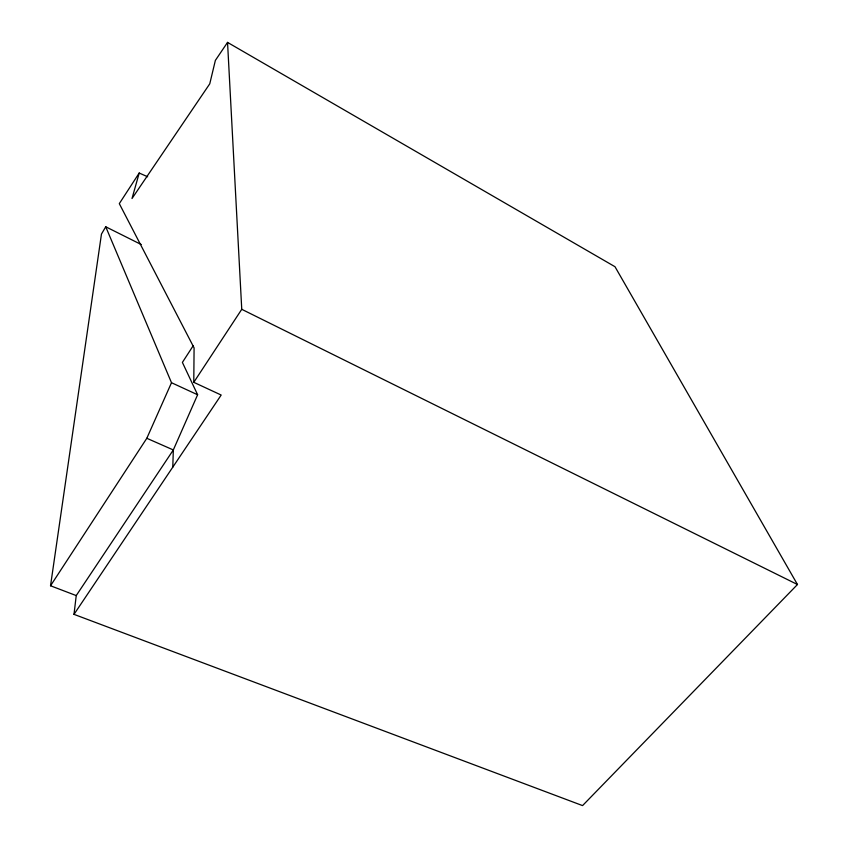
<?xml version="1.0" encoding="UTF-8"?>
<svg xmlns="http://www.w3.org/2000/svg" width="848" height="848" viewBox="0 0 848 848"><rect width="100%" height="100%" fill="white"/><g stroke="black" fill="none" stroke-linecap="round" stroke-linejoin="round"><path stroke-width="1.27" d="M139.21 173.024L132.012 198.517L209.763 83.814L215.371 60.399L227.54 42.4L614.991 266.717L797.47 584.516L582.565 805.6L73.999 614.355L221.18 395.041L193.779 382.321L194.086 347.871L119.303 203.637L139.21 173.024L147.658 176.776M172.791 467.153L173.321 449.949L197.616 394.755L182.394 362.403L193.174 345.761M73.999 614.355L76.235 595.582L173.321 449.949L146.81 438.289L50.53 585.767L76.235 595.582M50.53 585.767L101.463 234.069L105.735 226.776L141.245 244.531M146.81 438.289L171.497 382.713L105.735 226.776M193.779 382.321L241.754 309.308L227.54 42.4M171.497 382.713L197.616 394.755M241.754 309.308L797.47 584.516"/></g></svg>
